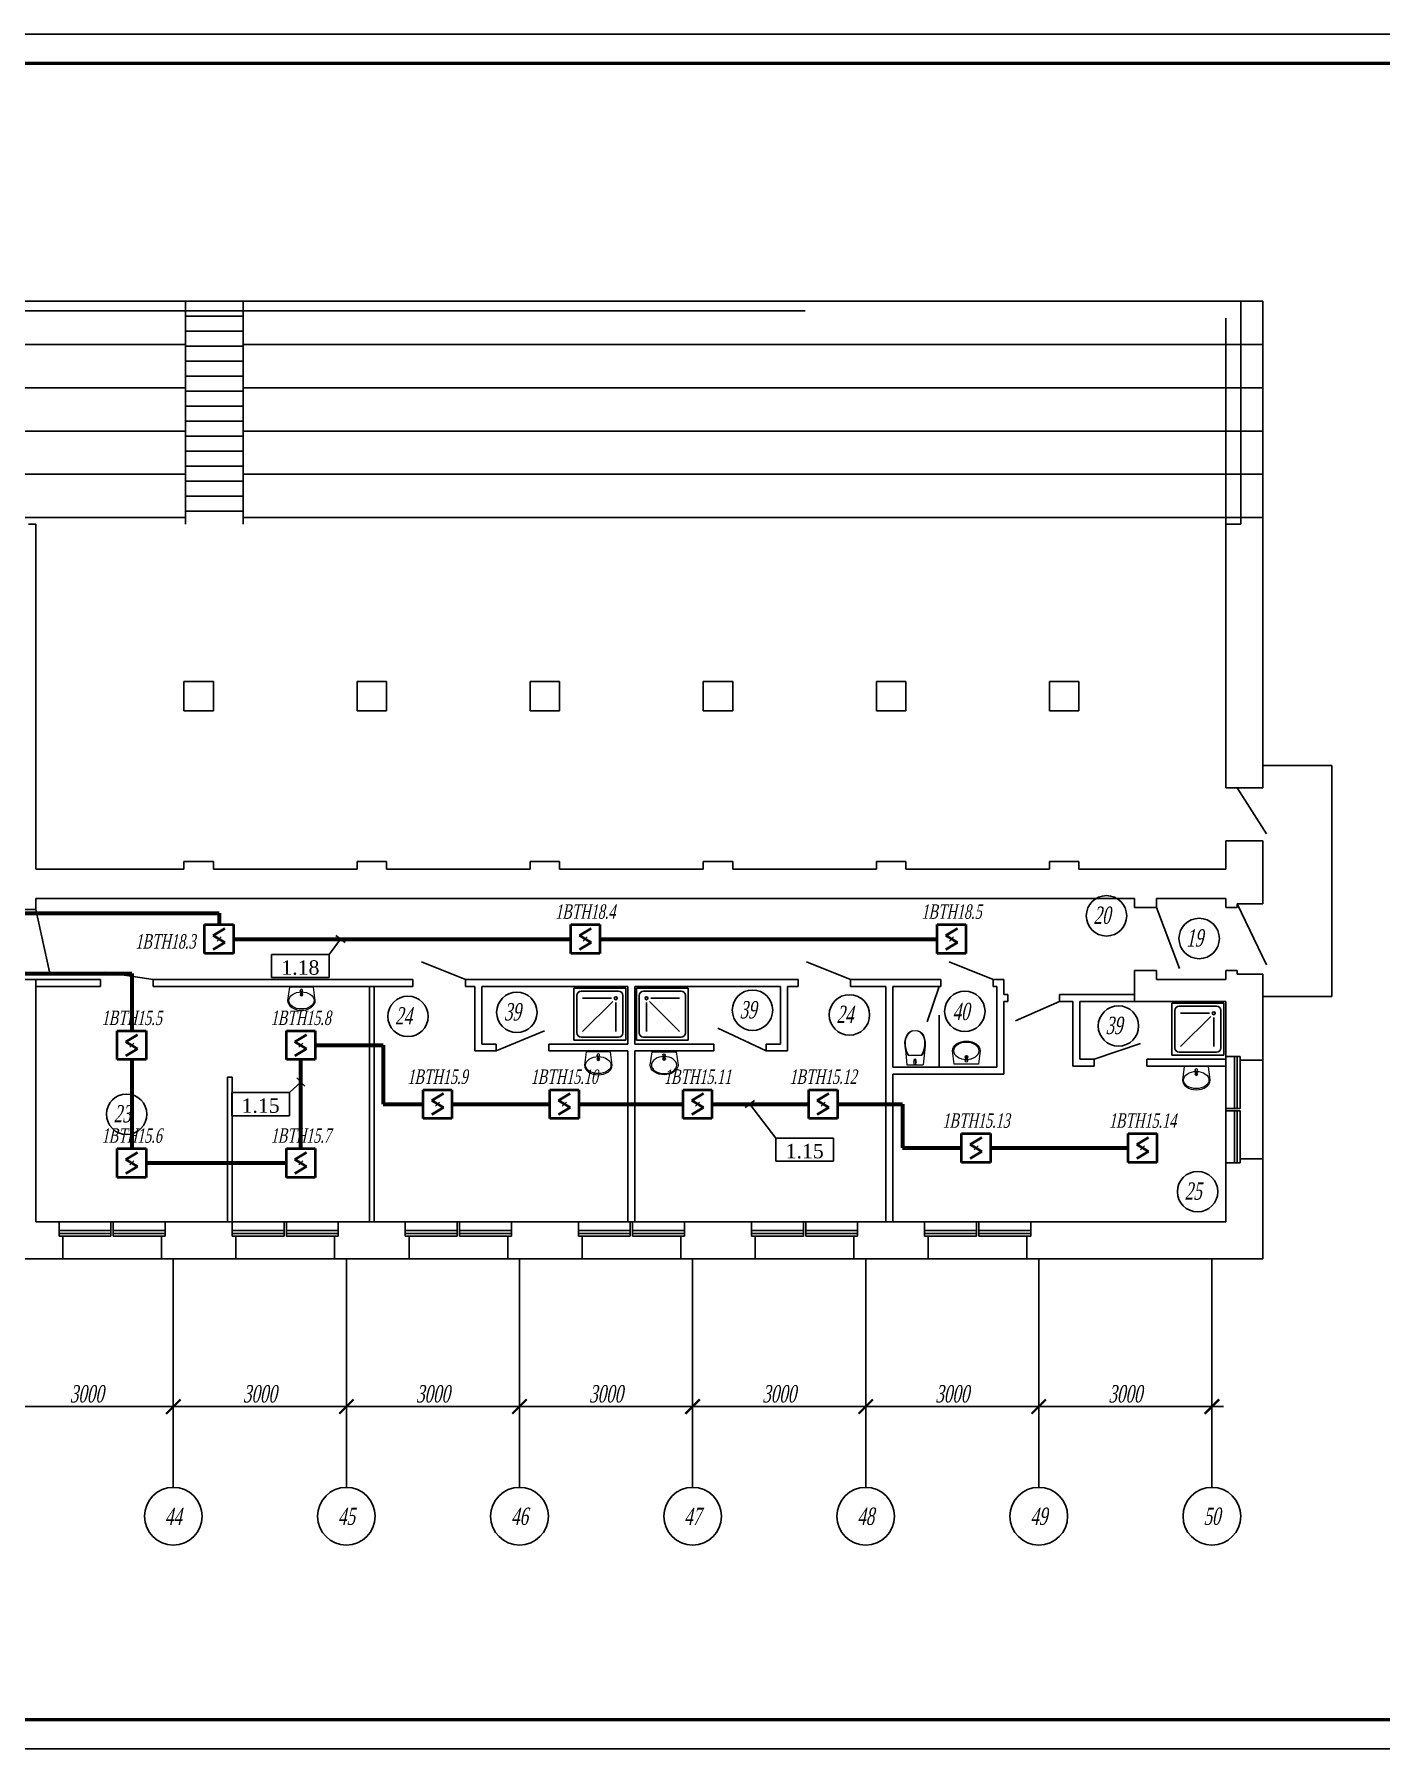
# Model space of a CAD drawing. Extents: x 0 to 1720, y -2086 to 3873.
# Drawn here: x 1247.3 to 1480.7, y -298 to -1 of the extents above; entities that cross this region are included whole.
import ezdxf
from ezdxf.enums import TextEntityAlignment as Align

# ---------------------------------------------------------------- set-up
doc = ezdxf.new("R2010")
doc.units = 0
doc.layers.add('EL_DEVICE', color=1, linetype='Continuous', lineweight=40)
doc.layers.add('EL_KABLE', color=9, linetype='Continuous', lineweight=60)
for name, color, linetype in [('EL_DEVICE_NAME', 7, 'Continuous'), ('FORMAT', 134, 'Continuous'), ('OSI', 5, 'Continuous'), ('PLAN', 2, 'Continuous'), ('SYS_PIN', 7, 'Continuous')]:
    doc.layers.add(name, color=color, linetype=linetype)
doc.styles.add('R2_5', font='times.ttf', dxfattribs={"width": 0.65, "oblique": 12, "height": 2.5})
doc.styles.get("Standard").update_dxf_attribs({"font": 'times.ttf'})

# ---------------------------------------------------------------- blocks, each defined once
blk = doc.blocks.new('PS_DAT_SMOKE')
at = {"layer": 'EL_DEVICE'}
for p, q in [((-2.5, 2.5), (2.5, 2.5)), ((-2.5, -2.5), (-2.5, 2.5)), ((1.01, 1.81), (-1.01, 0.61)), ((-1.01, 0.61), (1.01, -0.61)), ((2.5, 2.5), (2.5, -2.5)), ((2.5, -2.5), (-2.5, -2.5)), ((1.01, -0.61), (-1.01, -1.81))]:
    blk.add_line(p, q, dxfattribs=at)
blk = doc.blocks.new('CONNECTOR_SQUARE')
at = {"layer": 'SYS_PIN'}
for p, q in [((-0.35, 0.35), (0.35, -0.35)), ((0.35, 0.35), (-0.35, -0.35))]:
    blk.add_line(p, q, dxfattribs=at)
blk = doc.blocks.new('раковина')
at = {"lineweight": 0}
for p, q in [((471040, 84579), (471009, 84347)), ((471029, 84347), (471034, 84376)), ((471034, 84376), (471046, 84404)), ((471459, 84579), (471040, 84579)), ((471040, 84578), (471040, 84578)), ((471046, 84404), (471067, 84429)), ((471067, 84429), (471094, 84451)), ((471094, 84451), (471127, 84470)), ((471127, 84470), (471165, 84483)), ((471165, 84483), (471207, 84492)), ((471207, 84492), (471250, 84495)), ((471231, 84521), (471231, 84525)), ((471233, 84489), (471231, 84521)), ((471236, 84481), (471241, 84439)), ((471239, 84502), (471261, 84502)), ((471239, 84502), (471261, 84502)), ((471239, 84490), (471239, 84502)), ((471250, 84495), (471293, 84492)), ((471259, 84439), (471264, 84481)), ((471261, 84502), (471261, 84490)), ((471267, 84489), (471269, 84521)), ((471269, 84521), (471269, 84525)), ((471293, 84492), (471334, 84483)), ((471334, 84483), (471372, 84470)), ((471372, 84470), (471405, 84451)), ((471405, 84451), (471433, 84429)), ((471433, 84429), (471453, 84404)), ((471453, 84404), (471466, 84376)), ((471489, 84347), (471459, 84579)), ((471459, 84578), (471459, 84578)), ((471466, 84376), (471469, 84347)), ((471009, 84347), (471014, 84314)), ((471014, 84314), (471028, 84283)), ((471028, 84283), (471050, 84253)), ((471034, 84318), (471029, 84347)), ((471046, 84291), (471034, 84318)), ((471067, 84265), (471046, 84291)), ((471050, 84253), (471080, 84228)), ((471094, 84243), (471067, 84265)), ((471080, 84228), (471116, 84207)), ((471127, 84225), (471094, 84243)), ((471116, 84207), (471158, 84191)), ((471165, 84211), (471127, 84225)), ((471158, 84191), (471203, 84182)), ((471207, 84203), (471165, 84211)), ((471203, 84182), (471250, 84179)), ((471250, 84200), (471207, 84203)), ((471293, 84203), (471250, 84200)), ((471250, 84179), (471297, 84182)), ((471334, 84211), (471293, 84203)), ((471297, 84182), (471342, 84191)), ((471372, 84225), (471334, 84211)), ((471342, 84191), (471383, 84207)), ((471405, 84243), (471372, 84225)), ((471383, 84207), (471420, 84228)), ((471433, 84265), (471405, 84243)), ((471420, 84228), (471449, 84253)), ((471453, 84291), (471433, 84265)), ((471449, 84253), (471472, 84283)), ((471466, 84318), (471453, 84291)), ((471469, 84347), (471466, 84318)), ((471472, 84283), (471485, 84314)), ((471485, 84314), (471489, 84347))]:
    blk.add_line(p, q, dxfattribs=at)
for centre, radius, start, end in [((471250, 84452), 24, 0, 180), ((471250, 84452), 24, 180, 0), ((471250, 84522), 20, 339.2856, 200.7144), ((471250, 84522), 19.2, 7.8374, 171.8967), ((471250, 84491), 16.9, 185.1696, 354.8304), ((471250, 84490), 16.9, 185.1696, 354.8304), ((471250, 84490), 10.9, 180, 0), ((471250, 84440), 8.95, 187.1389, 352.8611)]:
    blk.add_arc(centre, radius, start, end, dxfattribs=at)
blk = doc.blocks.new('унитаз')
at = {"lineweight": 0}
for p, q in [((469757, 84250), (469789, 84579)), ((469767, 84310), (469785, 84368)), ((469775, 84310), (469794, 84368)), ((469785, 84368), (469812, 84422)), ((470071, 84579), (469789, 84579)), ((469794, 84368), (469821, 84422)), ((469812, 84422), (470048, 84422)), ((469905, 84574), (469905, 84579)), ((469955, 84574), (469905, 84574)), ((469950, 84504), (469910, 84504)), ((469916, 84574), (469916, 84504)), ((469944, 84574), (469944, 84504)), ((469955, 84579), (469955, 84574)), ((470039, 84422), (470066, 84368)), ((470048, 84422), (470075, 84368)), ((470066, 84368), (470085, 84310)), ((470103, 84250), (470071, 84579)), ((470075, 84368), (470093, 84310)), ((469756, 84191), (469757, 84250)), ((469766, 84132), (469756, 84191)), ((469757, 84250), (469767, 84310)), ((469764, 84249), (469775, 84310)), ((469764, 84191), (469764, 84249)), ((469773, 84134), (469764, 84191)), ((469785, 84076), (469766, 84132)), ((469792, 84080), (469773, 84134)), ((469810, 84036), (469785, 84076)), ((469810, 84036), (469785, 84076)), ((469816, 84042), (469792, 84080)), ((470068, 84080), (470044, 84042)), ((470075, 84076), (470049, 84036)), ((470087, 84134), (470068, 84080)), ((470094, 84132), (470075, 84076)), ((470085, 84310), (470096, 84249)), ((470096, 84191), (470087, 84134)), ((470093, 84310), (470103, 84250)), ((470104, 84191), (470094, 84132)), ((470096, 84249), (470096, 84191)), ((470103, 84250), (470104, 84191)), ((469845, 84005), (469810, 84036)), ((469845, 84005), (469810, 84036)), ((469849, 84012), (469816, 84042)), ((469886, 83985), (469845, 84005)), ((469886, 83985), (469845, 84005)), ((469888, 83993), (469849, 84012)), ((469930, 83987), (469888, 83993)), ((469972, 83993), (469930, 83987)), ((470011, 84012), (469972, 83993)), ((470015, 84005), (469974, 83985)), ((470044, 84042), (470011, 84012)), ((470049, 84036), (470015, 84005))]:
    blk.add_line(p, q, dxfattribs=at)
for centre, radius, start, end in [((469930, 84528), 25, 126.86, 233.14), ((469930, 84504), 20, 180, 0), ((469930, 84528), 25, 306.86, 53.14)]:
    blk.add_arc(centre, radius, start, end, dxfattribs=at)
blk = doc.blocks.new('PL_SHOWER_TRAY')
for p, q in [((0.45, 0.9), (-0.45, 0.9)), ((-0.45, 0.9), (-0.45, 0)), ((0.45, 0), (0.45, 0.9)), ((-0.4, 0.125), (-0.4, 0.775)), ((-0.325, 0.85), (0.325, 0.85)), ((-0.275, 0.25), (-0.275, 0.75)), ((-0.222, 0.228), (0.3, 0.75)), ((0.4, 0.125), (0.4, 0.775)), ((-0.45, 0), (0.45, 0)), ((-0.325, 0.05), (0.325, 0.05)), ((-0.2, 0.175), (0.3, 0.175))]:
    blk.add_line(p, q)
blk.add_circle((-0.275, 0.175), 0.025)
for centre, start, end in [((-0.325, 0.775), 90, 180), ((0.325, 0.775), 360, 90), ((-0.325, 0.125), 180, 270), ((0.325, 0.125), 270, 360)]:
    blk.add_arc(centre, 0.075, start, end)
blk = doc.blocks.new('PODDON')
at = {"xscale": -1000, "yscale": 1000, "zscale": 1000, "rotation": 270}
blk.add_blockref('PL_SHOWER_TRAY', (-338, -13), dxfattribs=at)
blk = doc.blocks.new('_ArchTick')
at = {"const_width": 0.15}
blk.add_lwpolyline([(-0.5, -0.5), (0.5, 0.5)], dxfattribs=at)

msp = doc.modelspace()

# ---------------------------------------------------------------- linework, layer by layer
for p, q in [((1301.2, -158.32), (1299.58, -157.14)), ((1300.39, -157.73), (1298.42, -160.42)), ((1288.42, -160.42), (1298.42, -160.42)), ((1288.42, -160.42), (1288.42, -164.42)), ((1298.42, -160.42), (1298.42, -164.42)), ((1288.42, -164.42), (1298.42, -164.42)), ((1293.5, -182.51), (1291.53, -184.34)), ((1294.18, -183.25), (1292.82, -181.78)), ((1281.53, -184.34), (1291.53, -184.34)), ((1281.53, -184.34), (1281.53, -188.34)), ((1291.53, -184.34), (1291.53, -188.34)), ((1372.12, -185.72), (1370.53, -186.94)), ((1371.32, -186.33), (1375.82, -192.22)), ((1281.53, -188.34), (1291.53, -188.34)), ((1375.82, -192.22), (1385.82, -192.22)), ((1375.82, -192.22), (1375.82, -196.22)), ((1385.82, -192.22), (1385.82, -196.22)), ((1375.82, -196.22), (1385.82, -196.22))]:
    msp.add_line(p, q)
at = {"layer": 'EL_KABLE'}
for p, q in [((1221.65, -153.23), (1279.33, -153.23)), ((1279.33, -153.23), (1279.33, -155.23)), ((1281.83, -157.73), (1340.3, -157.73)), ((1345.3, -157.73), (1403.77, -157.73)), ((1214.24, -163.73), (1264.2, -163.73)), ((1264.2, -163.73), (1264.2, -173.63)), ((1296, -176.13), (1307.75, -176.13)), ((1307.75, -176.13), (1307.75, -186.33)), ((1264.2, -178.63), (1264.2, -194.03)), ((1293.5, -194.03), (1293.5, -178.63)), ((1307.75, -186.33), (1314.69, -186.33)), ((1319.69, -186.33), (1336.67, -186.33)), ((1341.67, -186.33), (1359.75, -186.33)), ((1364.75, -186.33), (1381.52, -186.33)), ((1386.52, -186.33), (1397.8, -186.33)), ((1397.8, -186.33), (1397.8, -193.93)), ((1397.8, -193.93), (1408.03, -193.93)), ((1413.03, -193.93), (1436.88, -193.93)), ((1266.7, -196.53), (1291, -196.53))]:
    msp.add_line(p, q, dxfattribs=at)
at = {"layer": 'FORMAT'}
msp.add_lwpolyline([(0, -1), (1720.39, -1), (1720.39, -298), (0, -298)], close=True, dxfattribs=at)
at = {"layer": 'FORMAT', "lineweight": 50}
msp.add_lwpolyline([(20, -293), (20, -6), (1715.39, -6), (1715.39, -293)], close=True, dxfattribs=at)
at = {"layer": 'OSI'}
for p, q in [((1271.4, -213.13), (1271.4, -252.73)), ((1271.4, -213.75), (1271.4, -239.98)), ((1271.4, -213.75), (1271.4, -239.98)), ((1301.4, -213.13), (1301.4, -252.73)), ((1301.4, -213.75), (1301.4, -239.98)), ((1301.4, -213.75), (1301.4, -239.98)), ((1331.4, -213.13), (1331.4, -252.73)), ((1331.4, -213.75), (1331.4, -239.98)), ((1331.4, -213.75), (1331.4, -239.98)), ((1361.4, -213.13), (1361.4, -252.73)), ((1361.4, -213.75), (1361.4, -239.98)), ((1361.4, -213.75), (1361.4, -239.98)), ((1391.4, -213.13), (1391.4, -252.73)), ((1391.4, -213.75), (1391.4, -239.98)), ((1391.4, -213.75), (1391.4, -239.98)), ((1421.4, -213.13), (1421.4, -252.73)), ((1421.4, -213.75), (1421.4, -239.98)), ((1421.4, -213.75), (1421.4, -239.98)), ((1451.4, -213.13), (1451.4, -252.73)), ((1451.4, -213.75), (1451.4, -239.98)), ((1239.4, -238.73), (1273.4, -238.73)), ((1269.4, -238.73), (1303.4, -238.73)), ((1299.4, -238.73), (1333.4, -238.73)), ((1329.4, -238.73), (1363.4, -238.73)), ((1359.4, -238.73), (1393.4, -238.73)), ((1389.4, -238.73), (1423.4, -238.73)), ((1419.4, -238.73), (1453.4, -238.73))]:
    msp.add_line(p, q, dxfattribs=at)
at = {"layer": 'OSI', "lineweight": 25}
for p, q in [((1271.4, -252.73), (1271.4, -237.48)), ((1271.4, -252.73), (1271.4, -237.48)), ((1301.4, -252.73), (1301.4, -237.48)), ((1301.4, -252.73), (1301.4, -237.48)), ((1331.4, -252.73), (1331.4, -237.48)), ((1331.4, -252.73), (1331.4, -237.48)), ((1361.4, -252.73), (1361.4, -237.48)), ((1361.4, -252.73), (1361.4, -237.48)), ((1391.4, -252.73), (1391.4, -237.48)), ((1391.4, -252.73), (1391.4, -237.48)), ((1421.4, -250.1), (1421.4, -237.48)), ((1421.4, -250.1), (1421.4, -237.48)), ((1451.4, -250.1), (1451.4, -237.48)), ((1451.4, -250.1), (1451.4, -244.48))]:
    msp.add_line(p, q, dxfattribs=at)
for centre in [(1271.4, -257.73), (1301.4, -257.73), (1331.4, -257.73), (1361.4, -257.73), (1391.4, -257.73), (1421.4, -257.73), (1451.4, -257.73)]:
    msp.add_circle(centre, 5, dxfattribs=at)
at = {"layer": 'PLAN'}
for p, q in [((33, -47.23), (1460.2, -47.23)), ((1273.5, -47.23), (1273.5, -85.89)), ((1283.5, -47.23), (1283.5, -85.89)), ((1456.4, -85.89), (1456.4, -47.23)), ((1460.2, -131.53), (1460.2, -47.23)), ((37.4, -48.93), (1380.89, -48.93)), ((1273.5, -49.83), (1283.5, -49.83)), ((1453.8, -85.89), (1453.8, -50.18)), ((1273.5, -52.43), (1283.5, -52.43)), ((1106.2, -54.73), (1273.5, -54.73)), ((1273.5, -55.03), (1283.5, -55.03)), ((1283.5, -54.73), (1460.2, -54.73)), ((1273.5, -57.63), (1283.5, -57.63)), ((1106.2, -62.23), (1273.5, -62.23)), ((1273.5, -60.23), (1283.5, -60.23)), ((1283.5, -62.23), (1460.2, -62.23)), ((1273.5, -62.83), (1283.5, -62.83)), ((1273.5, -65.43), (1283.5, -65.43)), ((1273.5, -68.03), (1283.5, -68.03)), ((1106.2, -69.73), (1273.5, -69.73)), ((1273.5, -70.63), (1283.5, -70.63)), ((1283.5, -69.73), (1460.2, -69.73)), ((1273.5, -73.23), (1283.5, -73.23)), ((1273.5, -75.83), (1283.5, -75.83)), ((1106.2, -77.23), (1273.5, -77.23)), ((1273.5, -78.43), (1283.5, -78.43)), ((1283.5, -77.23), (1460.2, -77.23)), ((1273.5, -81.03), (1283.5, -81.03)), ((1106.2, -84.73), (1273.5, -84.73)), ((1247.6, -85.89), (1246.3, -85.89)), ((1247.6, -145.63), (1247.6, -85.89)), ((1273.5, -83.63), (1283.5, -83.63)), ((1283.5, -84.73), (1460.2, -84.73)), ((1453.8, -131.53), (1453.8, -85.89)), ((1453.8, -85.89), (1456.4, -85.89)), ((1273.25, -113.13), (1278.35, -113.13)), ((1273.25, -118.23), (1273.25, -113.13)), ((1278.35, -113.13), (1278.35, -118.23)), ((1303.25, -113.13), (1308.35, -113.13)), ((1303.25, -118.23), (1303.25, -113.13)), ((1308.35, -113.13), (1308.35, -118.23)), ((1333.25, -113.13), (1338.35, -113.13)), ((1333.25, -118.23), (1333.25, -113.13)), ((1338.35, -113.13), (1338.35, -118.23)), ((1363.25, -113.13), (1368.35, -113.13)), ((1363.25, -118.23), (1363.25, -113.13)), ((1368.35, -113.13), (1368.35, -118.23)), ((1393.25, -113.13), (1398.35, -113.13)), ((1393.25, -118.23), (1393.25, -113.13)), ((1398.35, -113.13), (1398.35, -118.23)), ((1423.25, -113.13), (1428.35, -113.13)), ((1423.25, -118.23), (1423.25, -113.13)), ((1428.35, -113.13), (1428.35, -118.23)), ((1273.25, -118.23), (1278.35, -118.23)), ((1303.25, -118.23), (1308.35, -118.23)), ((1333.25, -118.23), (1338.35, -118.23)), ((1363.25, -118.23), (1368.35, -118.23)), ((1393.25, -118.23), (1398.35, -118.23)), ((1423.25, -118.23), (1428.35, -118.23)), ((1472.2, -127.68), (1460.2, -127.68)), ((1472.2, -167.68), (1472.2, -127.68)), ((1460.2, -131.53), (1453.8, -131.53)), ((1455.8, -131.53), (1460.89, -139.5)), ((1453.8, -145.63), (1453.8, -140.73)), ((1460.2, -140.73), (1453.8, -140.73)), ((1460.2, -151.63), (1460.2, -140.73)), ((1273.25, -145.63), (1273.25, -144.33)), ((1273.25, -144.33), (1278.35, -144.33)), ((1278.35, -144.33), (1278.35, -145.63)), ((1303.25, -145.63), (1303.25, -144.33)), ((1303.25, -144.33), (1308.35, -144.33)), ((1308.35, -144.33), (1308.35, -145.63)), ((1333.25, -145.63), (1333.25, -144.33)), ((1333.25, -144.33), (1338.35, -144.33)), ((1338.35, -144.33), (1338.35, -145.63)), ((1363.25, -145.63), (1363.25, -144.33)), ((1363.25, -144.33), (1368.35, -144.33)), ((1368.35, -144.33), (1368.35, -145.63)), ((1393.25, -145.63), (1393.25, -144.33)), ((1393.25, -144.33), (1398.35, -144.33)), ((1398.35, -144.33), (1398.35, -145.63)), ((1423.25, -145.63), (1423.25, -144.33)), ((1423.25, -144.33), (1428.35, -144.33)), ((1428.35, -144.33), (1428.35, -145.63)), ((1247.6, -145.63), (1273.25, -145.63)), ((1278.35, -145.63), (1303.25, -145.63)), ((1308.35, -145.63), (1333.25, -145.63)), ((1338.35, -145.63), (1363.25, -145.63)), ((1368.35, -145.63), (1393.25, -145.63)), ((1398.35, -145.63), (1423.25, -145.63)), ((1428.35, -145.63), (1453.8, -145.63)), ((1247.6, -152.63), (1247.6, -150.73)), ((1247.6, -150.73), (1438, -150.73)), ((1438, -150.73), (1438, -152.28)), ((1441.8, -150.73), (1453.8, -150.73)), ((1441.8, -150.73), (1441.8, -152.28)), ((1453.8, -152.28), (1453.8, -150.73)), ((1247.6, -152.63), (1243.8, -152.63)), ((1249.97, -163.39), (1247.6, -152.63)), ((1441.8, -152.28), (1438, -152.28)), ((1441.8, -152.28), (1445.76, -162.86)), ((1441.8, -152.28), (1445.76, -162.86)), ((1455.8, -152.28), (1453.8, -152.28)), ((1460.2, -151.63), (1455.8, -151.63)), ((1455.8, -151.63), (1455.8, -152.28)), ((1455.8, -151.63), (1460.89, -162.21)), ((1455.8, -151.63), (1460.89, -162.21)), ((1322.04, -164.73), (1314.41, -161.71)), ((1388.78, -164.73), (1381.15, -161.71)), ((1413.51, -164.73), (1405.88, -161.71)), ((1438, -163.18), (1438, -168.53)), ((1441.8, -163.18), (1438, -163.18)), ((1441.8, -163.18), (1441.8, -164.73)), ((1453.8, -164.73), (1453.8, -163.18)), ((1455.8, -163.18), (1453.8, -163.18)), ((1455.8, -163.83), (1455.8, -163.18)), ((1247.6, -164.73), (1243.8, -164.73)), ((1247.6, -206.73), (1247.6, -164.73)), ((1247.6, -164.73), (1258.81, -164.73)), ((1247.6, -165.93), (1255.9, -165.93)), ((1247.6, -165.93), (1247.6, -181.93)), ((1258.81, -165.93), (1247.6, -165.93)), ((1255.9, -165.93), (1247.6, -165.93)), ((1258.11, -165.93), (1258.81, -165.93)), ((1258.31, -164.73), (1258.81, -164.73)), ((1258.81, -164.73), (1258.81, -165.93)), ((1258.81, -165.93), (1258.81, -165.13)), ((1267.91, -164.73), (1259.42, -163.45)), ((1267.91, -164.73), (1312.94, -164.73)), ((1267.91, -164.73), (1267.91, -165.93)), ((1267.91, -165.93), (1280.1, -165.93)), ((1280.1, -165.93), (1306.2, -165.93)), ((1305.4, -206.73), (1305.4, -165.93)), ((1305.4, -175.93), (1305.4, -165.93)), ((1306.2, -165.93), (1312.94, -165.93)), ((1306.2, -206.73), (1306.2, -165.93)), ((1312.94, -164.73), (1312.94, -165.93)), ((1322.04, -164.73), (1379.68, -164.73)), ((1322.04, -165.93), (1322.04, -164.73)), ((1322.04, -164.73), (1322.04, -165.93)), ((1322.04, -165.93), (1323.66, -165.93)), ((1323.66, -165.93), (1323.66, -177.13)), ((1324.86, -165.93), (1324.86, -175.93)), ((1324.86, -165.93), (1350.16, -165.93)), ((1325.67, -165.93), (1350.16, -165.93)), ((1350.16, -175.93), (1350.16, -165.93)), ((1350.16, -175.93), (1350.16, -165.93)), ((1351.36, -165.93), (1364.77, -165.93)), ((1351.36, -175.93), (1351.36, -165.93)), ((1351.36, -175.93), (1351.36, -165.93)), ((1376.66, -165.93), (1351.36, -165.93)), ((1366.2, -165.93), (1376.66, -165.93)), ((1376.66, -165.93), (1374.95, -165.93)), ((1376.66, -165.93), (1376.66, -175.93)), ((1377.86, -164.73), (1379.68, -164.73)), ((1377.86, -165.93), (1377.86, -165.93)), ((1379.68, -165.93), (1377.86, -165.93)), ((1377.86, -165.93), (1377.86, -177.13)), ((1379.68, -165.93), (1379.68, -164.73)), ((1388.78, -164.73), (1404.41, -164.73)), ((1388.78, -165.93), (1388.78, -164.73)), ((1394.91, -165.93), (1388.78, -165.93)), ((1394.91, -206.73), (1394.91, -165.93)), ((1396.11, -164.73), (1404.41, -164.73)), ((1396.11, -179.93), (1396.11, -165.93)), ((1396.11, -165.93), (1404.41, -165.93)), ((1396.11, -165.93), (1396.11, -179.93)), ((1404.41, -165.93), (1396.11, -165.93)), ((1404.41, -165.93), (1396.11, -165.93)), ((1404.11, -165.93), (1402.03, -172.07)), ((1404.41, -164.73), (1404.41, -165.93)), ((1413.51, -164.73), (1415.31, -164.73)), ((1413.51, -164.73), (1415.31, -164.73)), ((1413.51, -164.73), (1413.51, -165.93)), ((1413.51, -165.93), (1414.11, -165.93)), ((1414.11, -165.93), (1414.11, -179.93)), ((1415.31, -167.35), (1415.31, -164.73)), ((1441.8, -164.73), (1453.8, -164.73)), ((1460.2, -163.83), (1455.8, -163.83)), ((1460.2, -178.73), (1460.2, -163.83)), ((1415.31, -167.35), (1416.01, -167.35)), ((1415.31, -168.55), (1416.01, -168.55)), ((1415.31, -181.13), (1415.31, -168.55)), ((1416.01, -167.35), (1416.01, -168.55)), ((1416.01, -168.55), (1416.01, -167.75)), ((1425, -168.53), (1417.37, -171.9)), ((1425, -167.33), (1438, -167.33)), ((1425, -167.33), (1425, -168.53)), ((1425, -168.53), (1427.3, -168.53)), ((1427.3, -168.53), (1427.3, -179.73)), ((1428.5, -168.53), (1453.8, -168.53)), ((1428.5, -168.53), (1428.5, -178.53)), ((1438, -168.53), (1453.8, -168.53)), ((1443.8, -168.53), (1453.8, -168.53)), ((1453.8, -178.08), (1453.8, -168.53)), ((1453.8, -179.73), (1453.8, -168.53)), ((1472.2, -167.68), (1460.2, -167.68)), ((1404.11, -170.93), (1404.11, -179.93)), ((1327.36, -177.13), (1335.75, -173.62)), ((1374.16, -177.13), (1365.77, -173.15)), ((1323.66, -177.13), (1327.36, -177.13)), ((1324.86, -175.93), (1327.36, -175.93)), ((1327.36, -175.93), (1327.36, -177.13)), ((1336.46, -175.93), (1350.16, -175.93)), ((1336.46, -175.93), (1336.46, -177.13)), ((1336.46, -177.13), (1350.16, -177.13)), ((1350.16, -206.73), (1350.16, -177.13)), ((1365.06, -175.93), (1351.36, -175.93)), ((1351.36, -206.73), (1351.36, -177.13)), ((1365.06, -177.13), (1351.36, -177.13)), ((1365.06, -175.93), (1365.06, -177.13)), ((1374.16, -175.93), (1374.16, -177.13)), ((1376.66, -175.93), (1374.16, -175.93)), ((1377.86, -177.13), (1374.16, -177.13)), ((1431, -178.53), (1439.05, -175.85)), ((1456.3, -178.08), (1453.8, -178.08)), ((1453.8, -196.48), (1453.8, -178.08)), ((1455.3, -178.08), (1455.3, -187.08)), ((1455.8, -178.08), (1455.8, -187.08)), ((1456.3, -178.73), (1456.3, -178.08)), ((1414.11, -179.93), (1396.11, -179.93)), ((1396.11, -206.73), (1396.11, -181.13)), ((1396.11, -181.13), (1396.11, -181.93)), ((1396.11, -181.13), (1415.31, -181.13)), ((1427.3, -179.73), (1431, -179.73)), ((1428.5, -178.53), (1431, -178.53)), ((1431, -178.53), (1431, -179.73)), ((1440.1, -178.53), (1453.8, -178.53)), ((1440.1, -178.53), (1440.1, -179.73)), ((1440.1, -179.73), (1453.8, -179.73)), ((1460.2, -178.73), (1456.3, -178.73)), ((1456.3, -178.73), (1456.3, -187.08)), ((1460.2, -195.83), (1460.2, -178.73)), ((1280.8, -206.73), (1280.8, -181.65)), ((1280.8, -181.65), (1281.6, -181.65)), ((1281.6, -206.73), (1281.6, -181.65)), ((1453.8, -187.08), (1456.3, -187.08)), ((1453.8, -187.48), (1456.3, -187.48)), ((1455.3, -187.48), (1455.3, -196.48)), ((1455.8, -187.48), (1455.8, -196.48)), ((1456.3, -187.48), (1456.3, -195.83)), ((1460.2, -195.83), (1456.3, -195.83)), ((1456.3, -195.83), (1456.3, -196.48)), ((1460.2, -213.13), (1460.2, -195.83)), ((1453.8, -206.73), (1453.8, -196.48)), ((1456.3, -196.48), (1453.8, -196.48)), ((1247.6, -206.73), (1251.6, -206.73)), ((1251.6, -209.23), (1251.6, -206.73)), ((1251.6, -206.73), (1270, -206.73)), ((1260.6, -206.73), (1260.6, -209.23)), ((1261, -206.73), (1261, -209.23)), ((1270, -206.73), (1281.6, -206.73)), ((1270, -209.23), (1270, -206.73)), ((1281.6, -209.23), (1281.6, -206.73)), ((1281.6, -206.73), (1300, -206.73)), ((1290.6, -206.73), (1290.6, -209.23)), ((1291, -206.73), (1291, -209.23)), ((1300, -206.73), (1311.6, -206.73)), ((1300, -209.23), (1300, -206.73)), ((1311.6, -209.23), (1311.6, -206.73)), ((1311.6, -206.73), (1330, -206.73)), ((1320.6, -206.73), (1320.6, -209.23)), ((1321, -206.73), (1321, -209.23)), ((1330, -206.73), (1341.6, -206.73)), ((1330, -209.23), (1330, -206.73)), ((1341.6, -209.23), (1341.6, -206.73)), ((1341.6, -206.73), (1360, -206.73)), ((1350.6, -206.73), (1350.6, -209.23)), ((1351, -206.73), (1351, -209.23)), ((1360, -206.73), (1371.6, -206.73)), ((1360, -209.23), (1360, -206.73)), ((1371.6, -209.23), (1371.6, -206.73)), ((1371.6, -206.73), (1390, -206.73)), ((1380.6, -206.73), (1380.6, -209.23)), ((1381, -206.73), (1381, -209.23)), ((1390, -206.73), (1401.6, -206.73)), ((1390, -209.23), (1390, -206.73)), ((1401.6, -209.23), (1401.6, -206.73)), ((1401.6, -206.73), (1420, -206.73)), ((1410.6, -206.73), (1410.6, -209.23)), ((1411, -206.73), (1411, -209.23)), ((1420, -206.73), (1453.8, -206.73)), ((1420, -209.23), (1420, -206.73)), ((1260.6, -208.23), (1251.6, -208.23)), ((1260.6, -208.73), (1251.6, -208.73)), ((1252.25, -209.23), (1251.6, -209.23)), ((1252.25, -213.13), (1252.25, -209.23)), ((1260.6, -209.23), (1252.25, -209.23)), ((1270, -208.23), (1261, -208.23)), ((1270, -208.73), (1261, -208.73)), ((1269.35, -209.23), (1261, -209.23)), ((1269.35, -213.13), (1269.35, -209.23)), ((1269.35, -209.23), (1270, -209.23)), ((1290.6, -208.23), (1281.6, -208.23)), ((1290.6, -208.73), (1281.6, -208.73)), ((1282.25, -209.23), (1281.6, -209.23)), ((1282.25, -213.13), (1282.25, -209.23)), ((1290.6, -209.23), (1282.25, -209.23)), ((1300, -208.23), (1291, -208.23)), ((1300, -208.73), (1291, -208.73)), ((1299.35, -209.23), (1291, -209.23)), ((1299.35, -213.13), (1299.35, -209.23)), ((1299.35, -209.23), (1300, -209.23)), ((1320.6, -208.23), (1311.6, -208.23)), ((1320.6, -208.73), (1311.6, -208.73)), ((1312.25, -209.23), (1311.6, -209.23)), ((1312.25, -213.13), (1312.25, -209.23)), ((1320.6, -209.23), (1312.25, -209.23)), ((1330, -208.23), (1321, -208.23)), ((1330, -208.73), (1321, -208.73)), ((1329.35, -209.23), (1321, -209.23)), ((1329.35, -213.13), (1329.35, -209.23)), ((1329.35, -209.23), (1330, -209.23)), ((1350.6, -208.23), (1341.6, -208.23)), ((1350.6, -208.73), (1341.6, -208.73)), ((1342.25, -209.23), (1341.6, -209.23)), ((1342.25, -213.13), (1342.25, -209.23)), ((1350.6, -209.23), (1342.25, -209.23)), ((1360, -208.23), (1351, -208.23)), ((1360, -208.73), (1351, -208.73)), ((1359.35, -209.23), (1351, -209.23)), ((1359.35, -213.13), (1359.35, -209.23)), ((1359.35, -209.23), (1360, -209.23)), ((1380.6, -208.23), (1371.6, -208.23)), ((1380.6, -208.73), (1371.6, -208.73)), ((1372.25, -209.23), (1371.6, -209.23)), ((1372.25, -213.13), (1372.25, -209.23)), ((1380.6, -209.23), (1372.25, -209.23)), ((1390, -208.23), (1381, -208.23)), ((1390, -208.73), (1381, -208.73)), ((1389.35, -209.23), (1381, -209.23)), ((1389.35, -213.13), (1389.35, -209.23)), ((1389.35, -209.23), (1390, -209.23)), ((1410.6, -208.23), (1401.6, -208.23)), ((1410.6, -208.73), (1401.6, -208.73)), ((1402.25, -209.23), (1401.6, -209.23)), ((1402.25, -213.13), (1402.25, -209.23)), ((1410.6, -209.23), (1402.25, -209.23)), ((1420, -208.23), (1411, -208.23)), ((1420, -208.73), (1411, -208.73)), ((1419.35, -209.23), (1411, -209.23)), ((1419.35, -213.13), (1419.35, -209.23)), ((1419.35, -209.23), (1420, -209.23)), ((1252.25, -213.13), (1239.35, -213.13)), ((1252.25, -213.13), (1269.35, -213.13)), ((1282.25, -213.13), (1269.35, -213.13)), ((1282.25, -213.13), (1299.35, -213.13)), ((1312.25, -213.13), (1299.35, -213.13)), ((1312.25, -213.13), (1329.35, -213.13)), ((1342.25, -213.13), (1329.35, -213.13)), ((1342.25, -213.13), (1359.35, -213.13)), ((1372.25, -213.13), (1359.35, -213.13)), ((1372.25, -213.13), (1389.35, -213.13)), ((1402.25, -213.13), (1389.35, -213.13)), ((1402.25, -213.13), (1419.35, -213.13)), ((1460.2, -213.13), (1419.35, -213.13))]:
    msp.add_line(p, q, dxfattribs=at)
for centre in [(1433.13, -153.71), (1449.19, -157.64), (1312.07, -171.14), (1330.94, -170.44), (1371.78, -170.07), (1388.58, -170.88), (1408.58, -170.26), (1435.2, -172.8), (1263.31, -188.09), (1448.92, -201.5)]:
    msp.add_circle(centre, 3.5, dxfattribs=at)

# ---------------------------------------------------------------- block references
for name, p in [('PS_DAT_SMOKE', (1279.33, -157.73)), ('CONNECTOR_SQUARE', (1279.33, -157.73)), ('PS_DAT_SMOKE', (1342.8, -157.73)), ('CONNECTOR_SQUARE', (1342.8, -157.73)), ('PS_DAT_SMOKE', (1406.27, -157.73)), ('CONNECTOR_SQUARE', (1406.27, -157.73)), ('PS_DAT_SMOKE', (1264.2, -176.13)), ('PS_DAT_SMOKE', (1293.5, -176.13)), ('CONNECTOR_SQUARE', (1264.2, -176.13)), ('CONNECTOR_SQUARE', (1293.5, -176.13)), ('PS_DAT_SMOKE', (1317.19, -186.33)), ('PS_DAT_SMOKE', (1339.17, -186.33)), ('PS_DAT_SMOKE', (1362.25, -186.33)), ('PS_DAT_SMOKE', (1384.02, -186.33)), ('CONNECTOR_SQUARE', (1317.19, -186.33)), ('CONNECTOR_SQUARE', (1339.17, -186.33)), ('CONNECTOR_SQUARE', (1362.25, -186.33)), ('CONNECTOR_SQUARE', (1384.02, -186.33)), ('PS_DAT_SMOKE', (1410.53, -193.93)), ('PS_DAT_SMOKE', (1439.38, -193.93)), ('PS_DAT_SMOKE', (1264.2, -196.53)), ('PS_DAT_SMOKE', (1293.5, -196.53)), ('CONNECTOR_SQUARE', (1410.53, -193.93)), ('CONNECTOR_SQUARE', (1439.38, -193.93)), ('CONNECTOR_SQUARE', (1264.2, -196.53)), ('CONNECTOR_SQUARE', (1293.5, -196.53))]:
    msp.add_blockref(name, p)
at = {"layer": 'OSI', "xscale": 2.5, "yscale": 2.5, "zscale": 2.5}
for p in [(1271.4, -238.73), (1301.4, -238.73), (1331.4, -238.73), (1361.4, -238.73), (1391.4, -238.73), (1421.4, -238.73), (1451.4, -238.73)]:
    msp.add_blockref('_ArchTick', p, dxfattribs=at)
at = {"layer": 'OSI', "xscale": 2.5, "yscale": 2.5, "zscale": 2.5, "rotation": 180}
for p in [(1271.4, -238.73), (1301.4, -238.73), (1331.4, -238.73), (1361.4, -238.73), (1391.4, -238.73), (1421.4, -238.73)]:
    msp.add_blockref('_ArchTick', p, dxfattribs=at)
at = {"layer": 'PLAN', "yscale": 0.01, "zscale": 0.01}
for p, xscale in [((-3418.88, -1011.85), 0.01), ((-3367.44, -1023.05), 0.01), ((6068.96, -1023.04), -0.01), ((-3263.8, -1025.63), 0.01)]:
    msp.add_blockref('раковина', p, dxfattribs=dict(at, xscale=xscale))
at = {"layer": 'PLAN'}
for name, p, xscale, yscale, zscale, rotation in [('PL_SHOWER_TRAY', (1349.83, -170.75), -10, 10, 10, 90), ('PODDON', (1356.28, -169.63), 0.01, 0.01, 0.01, 270), ('PL_SHOWER_TRAY', (1453.47, -173.35), -10, 10, 10, 90), ('унитаз', (6099.25, 666.29), 0.01, 0.01, 0.01, 180), ('раковина', (-3303.65, 666.37), -0.01, 0.01, 0.01, 180)]:
    msp.add_blockref(name, p, dxfattribs=dict(at, xscale=xscale, yscale=yscale, zscale=zscale, rotation=rotation))

# ---------------------------------------------------------------- texts
at = {"char_height": 2.5, "attachment_point": 2, "line_spacing_factor": 0.96}
for s, insert in [('1.18', (1293.42, -161.42)), ('1.15', (1286.53, -185.34)), ('1.15', (1380.82, -193.22))]:
    msp.add_mtext(s, dxfattribs=dict(at, insert=insert))
at = {"layer": 'EL_DEVICE_NAME', "style": 'R2_5', "oblique": 12, "width": 0.65}
for s, p in [('1BTH18.4', (1342.8, -154.23)), ('1BTH18.5', (1406.27, -154.23)), ('1BTH18.3', (1270.04, -159.39)), ('1BTH15.5', (1264.2, -172.63)), ('1BTH15.8', (1293.5, -172.63)), ('1BTH15.9', (1317.19, -182.83)), ('1BTH15.10', (1339.17, -182.83)), ('1BTH15.11', (1362.25, -182.83)), ('1BTH15.12', (1384.02, -182.83)), ('1BTH15.13', (1410.53, -190.43)), ('1BTH15.14', (1439.38, -190.43)), ('1BTH15.6', (1264.2, -193.03)), ('1BTH15.7', (1293.5, -193.03))]:
    msp.add_text(s, height=2.5, dxfattribs=at).set_placement(p, align=Align.CENTER)
at = {"layer": 'OSI', "lineweight": 25, "style": 'R2_5', "oblique": 12, "width": 0.65}
for s, p in [('44', (1271.4, -257.73)), ('45', (1301.4, -257.73)), ('46', (1331.4, -257.73)), ('47', (1361.4, -257.73)), ('48', (1391.4, -257.73)), ('49', (1421.4, -257.73)), ('50', (1451.4, -257.73))]:
    msp.add_text(s, height=3, dxfattribs=at).set_placement(p, align=Align.MIDDLE_CENTER)
at = {"layer": 'OSI', "char_height": 3, "attachment_point": 5, "style": 'R2_5'}
for insert in [(1256.4, -236.54), (1286.4, -236.54), (1316.4, -236.54), (1346.4, -236.54), (1376.4, -236.54), (1406.4, -236.54), (1436.4, -236.54)]:
    msp.add_mtext('3000', dxfattribs=dict(at, insert=insert))
at = {"layer": 'PLAN', "style": 'R2_5', "oblique": 12, "width": 0.65}
for s, p in [('20', (1430.88, -155.11)), ('19', (1446.94, -159.04)), ('39', (1328.69, -171.84)), ('39', (1369.53, -171.48)), ('24', (1386.33, -172.28)), ('40', (1406.44, -171.78)), ('24', (1309.83, -172.54)), ('39', (1432.95, -174.2)), ('23', (1261.06, -189.5)), ('25', (1446.67, -202.9))]:
    msp.add_text(s, height=3, dxfattribs=at).set_placement(p)

doc.saveas('drawing.dxf')
